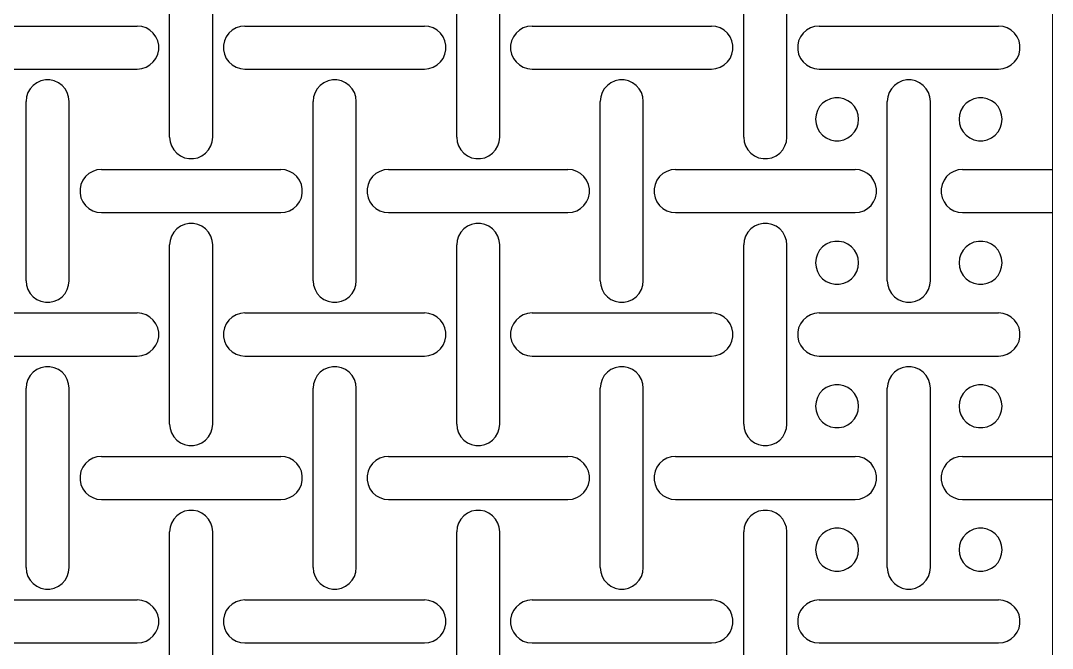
# Model space of a CAD drawing. Header units: metres. Extents: x 0 to 140, y -25 to 325.
# Drawn here: x 68.1 to 140, y 238.1 to 281.9 of the extents above; entities that cross this region are included whole.
import ezdxf

# ---------------------------------------------------------------- set-up
doc = ezdxf.new("R2010")
doc.units = ezdxf.units.M

msp = doc.modelspace()

# ---------------------------------------------------------------- linework, layer by layer
at = {"lineweight": 0}
msp.add_line((140, -25), (140, 325), dxfattribs=at)
for p, q in [((78.5, 273.75), (78.5, 286.25)), ((81.5, 273.75), (81.5, 286.25)), ((98.5, 273.75), (98.5, 286.25)), ((101.5, 273.75), (101.5, 286.25)), ((118.5, 273.75), (118.5, 286.25)), ((121.5, 273.75), (121.5, 286.25)), ((63.75, 281.5), (76.25, 281.5)), ((76.562, 281.467), (76.25, 281.5)), ((76.86, 281.37), (76.562, 281.467)), ((77.132, 281.214), (76.86, 281.37)), ((77.365, 281.004), (77.132, 281.214)), ((82.868, 281.214), (82.635, 281.004)), ((83.14, 281.37), (82.868, 281.214)), ((83.438, 281.467), (83.14, 281.37)), ((83.75, 281.5), (83.438, 281.467)), ((83.75, 281.5), (96.25, 281.5)), ((96.562, 281.467), (96.25, 281.5)), ((96.86, 281.37), (96.562, 281.467)), ((97.132, 281.214), (96.86, 281.37)), ((97.365, 281.004), (97.132, 281.214)), ((102.868, 281.214), (102.635, 281.004)), ((103.14, 281.37), (102.868, 281.214)), ((103.438, 281.467), (103.14, 281.37)), ((103.75, 281.5), (103.438, 281.467)), ((103.75, 281.5), (116.25, 281.5)), ((116.562, 281.467), (116.25, 281.5)), ((116.86, 281.37), (116.562, 281.467)), ((117.132, 281.214), (116.86, 281.37)), ((117.365, 281.004), (117.132, 281.214)), ((122.868, 281.214), (122.635, 281.004)), ((123.14, 281.37), (122.868, 281.214)), ((123.438, 281.467), (123.14, 281.37)), ((123.75, 281.5), (123.438, 281.467)), ((123.75, 281.5), (136.25, 281.5)), ((136.562, 281.467), (136.25, 281.5)), ((136.86, 281.37), (136.562, 281.467)), ((137.132, 281.214), (136.86, 281.37)), ((137.365, 281.004), (137.132, 281.214)), ((77.549, 280.75), (77.365, 281.004)), ((77.677, 280.464), (77.549, 280.75)), ((77.742, 280.157), (77.677, 280.464)), ((82.323, 280.464), (82.258, 280.157)), ((82.451, 280.75), (82.323, 280.464)), ((82.635, 281.004), (82.451, 280.75)), ((97.549, 280.75), (97.365, 281.004)), ((97.677, 280.464), (97.549, 280.75)), ((97.742, 280.157), (97.677, 280.464)), ((102.323, 280.464), (102.258, 280.157)), ((102.451, 280.75), (102.323, 280.464)), ((102.635, 281.004), (102.451, 280.75)), ((117.549, 280.75), (117.365, 281.004)), ((117.677, 280.464), (117.549, 280.75)), ((117.742, 280.157), (117.677, 280.464)), ((122.323, 280.464), (122.258, 280.157)), ((122.451, 280.75), (122.323, 280.464)), ((122.635, 281.004), (122.451, 280.75)), ((137.549, 280.75), (137.365, 281.004)), ((137.677, 280.464), (137.549, 280.75)), ((137.742, 280.157), (137.677, 280.464)), ((77.677, 279.536), (77.742, 279.843)), ((77.742, 279.843), (77.742, 280.157)), ((82.258, 280.157), (82.258, 279.843)), ((82.258, 279.843), (82.323, 279.536)), ((97.677, 279.536), (97.742, 279.843)), ((97.742, 279.843), (97.742, 280.157)), ((102.258, 280.157), (102.258, 279.843)), ((102.258, 279.843), (102.323, 279.536)), ((117.677, 279.536), (117.742, 279.843)), ((117.742, 279.843), (117.742, 280.157)), ((122.258, 280.157), (122.258, 279.843)), ((122.258, 279.843), (122.323, 279.536)), ((137.677, 279.536), (137.742, 279.843)), ((137.742, 279.843), (137.742, 280.157)), ((77.132, 278.786), (77.365, 278.996)), ((77.365, 278.996), (77.549, 279.25)), ((77.549, 279.25), (77.677, 279.536)), ((82.323, 279.536), (82.451, 279.25)), ((82.451, 279.25), (82.635, 278.996)), ((82.635, 278.996), (82.868, 278.786)), ((97.132, 278.786), (97.365, 278.996)), ((97.365, 278.996), (97.549, 279.25)), ((97.549, 279.25), (97.677, 279.536)), ((102.323, 279.536), (102.451, 279.25)), ((102.451, 279.25), (102.635, 278.996)), ((102.635, 278.996), (102.868, 278.786)), ((117.132, 278.786), (117.365, 278.996)), ((117.365, 278.996), (117.549, 279.25)), ((117.549, 279.25), (117.677, 279.536)), ((122.323, 279.536), (122.451, 279.25)), ((122.451, 279.25), (122.635, 278.996)), ((122.635, 278.996), (122.868, 278.786)), ((137.132, 278.786), (137.365, 278.996)), ((137.365, 278.996), (137.549, 279.25)), ((137.549, 279.25), (137.677, 279.536)), ((63.75, 278.5), (76.25, 278.5)), ((76.25, 278.5), (76.562, 278.533)), ((76.562, 278.533), (76.86, 278.63)), ((76.86, 278.63), (77.132, 278.786)), ((82.868, 278.786), (83.14, 278.63)), ((83.14, 278.63), (83.438, 278.533)), ((83.438, 278.533), (83.75, 278.5)), ((83.75, 278.5), (96.25, 278.5)), ((96.25, 278.5), (96.562, 278.533)), ((96.562, 278.533), (96.86, 278.63)), ((96.86, 278.63), (97.132, 278.786)), ((102.868, 278.786), (103.14, 278.63)), ((103.14, 278.63), (103.438, 278.533)), ((103.438, 278.533), (103.75, 278.5)), ((103.75, 278.5), (116.25, 278.5)), ((116.25, 278.5), (116.562, 278.533)), ((116.562, 278.533), (116.86, 278.63)), ((116.86, 278.63), (117.132, 278.786)), ((122.868, 278.786), (123.14, 278.63)), ((123.14, 278.63), (123.438, 278.533)), ((123.438, 278.533), (123.75, 278.5)), ((123.75, 278.5), (136.25, 278.5)), ((136.25, 278.5), (136.562, 278.533)), ((136.562, 278.533), (136.86, 278.63)), ((136.86, 278.63), (137.132, 278.786)), ((69.25, 277.549), (68.996, 277.365)), ((69.536, 277.677), (69.25, 277.549)), ((69.843, 277.742), (69.536, 277.677)), ((70.157, 277.742), (69.843, 277.742)), ((70.464, 277.677), (70.157, 277.742)), ((70.75, 277.549), (70.464, 277.677)), ((71.004, 277.365), (70.75, 277.549)), ((89.25, 277.549), (88.996, 277.365)), ((89.536, 277.677), (89.25, 277.549)), ((89.843, 277.742), (89.536, 277.677)), ((90.157, 277.742), (89.843, 277.742)), ((90.464, 277.677), (90.157, 277.742)), ((90.75, 277.549), (90.464, 277.677)), ((91.004, 277.365), (90.75, 277.549)), ((109.25, 277.549), (108.996, 277.365)), ((109.536, 277.677), (109.25, 277.549)), ((109.843, 277.742), (109.536, 277.677)), ((110.157, 277.742), (109.843, 277.742)), ((110.464, 277.677), (110.157, 277.742)), ((110.75, 277.549), (110.464, 277.677)), ((111.004, 277.365), (110.75, 277.549)), ((129.25, 277.549), (128.996, 277.365)), ((129.536, 277.677), (129.25, 277.549)), ((129.843, 277.742), (129.536, 277.677)), ((130.157, 277.742), (129.843, 277.742)), ((130.464, 277.677), (130.157, 277.742)), ((130.75, 277.549), (130.464, 277.677)), ((131.004, 277.365), (130.75, 277.549)), ((68.63, 276.86), (68.533, 276.562)), ((68.786, 277.132), (68.63, 276.86)), ((68.996, 277.365), (68.786, 277.132)), ((71.214, 277.132), (71.004, 277.365)), ((71.37, 276.86), (71.214, 277.132)), ((71.467, 276.562), (71.37, 276.86)), ((88.63, 276.86), (88.533, 276.562)), ((88.786, 277.132), (88.63, 276.86)), ((88.996, 277.365), (88.786, 277.132)), ((91.214, 277.132), (91.004, 277.365)), ((91.37, 276.86), (91.214, 277.132)), ((91.467, 276.562), (91.37, 276.86)), ((108.63, 276.86), (108.533, 276.562)), ((108.786, 277.132), (108.63, 276.86)), ((108.996, 277.365), (108.786, 277.132)), ((111.214, 277.132), (111.004, 277.365)), ((111.37, 276.86), (111.214, 277.132)), ((111.467, 276.562), (111.37, 276.86)), ((128.63, 276.86), (128.533, 276.562)), ((128.786, 277.132), (128.63, 276.86)), ((128.996, 277.365), (128.786, 277.132)), ((131.214, 277.132), (131.004, 277.365)), ((131.37, 276.86), (131.214, 277.132)), ((131.467, 276.562), (131.37, 276.86)), ((68.533, 276.562), (68.5, 276.25)), ((68.5, 263.75), (68.5, 276.25)), ((71.5, 276.25), (71.467, 276.562)), ((71.5, 263.75), (71.5, 276.25)), ((88.533, 276.562), (88.5, 276.25)), ((88.5, 263.75), (88.5, 276.25)), ((91.5, 276.25), (91.467, 276.562)), ((91.5, 263.75), (91.5, 276.25)), ((108.533, 276.562), (108.5, 276.25)), ((108.5, 263.75), (108.5, 276.25)), ((111.5, 276.25), (111.467, 276.562)), ((111.5, 263.75), (111.5, 276.25)), ((123.996, 276.115), (123.786, 275.882)), ((124.25, 276.299), (123.996, 276.115)), ((124.536, 276.427), (124.25, 276.299)), ((124.843, 276.492), (124.536, 276.427)), ((125.157, 276.492), (124.843, 276.492)), ((125.464, 276.427), (125.157, 276.492)), ((125.75, 276.299), (125.464, 276.427)), ((126.004, 276.115), (125.75, 276.299)), ((126.214, 275.882), (126.004, 276.115)), ((128.533, 276.562), (128.5, 276.25)), ((128.5, 263.75), (128.5, 276.25)), ((131.5, 276.25), (131.467, 276.562)), ((131.5, 263.75), (131.5, 276.25)), ((133.996, 276.115), (133.786, 275.882)), ((134.25, 276.299), (133.996, 276.115)), ((134.536, 276.427), (134.25, 276.299)), ((134.843, 276.492), (134.536, 276.427)), ((135.157, 276.492), (134.843, 276.492)), ((135.464, 276.427), (135.157, 276.492)), ((135.75, 276.299), (135.464, 276.427)), ((136.004, 276.115), (135.75, 276.299)), ((136.214, 275.882), (136.004, 276.115)), ((123.533, 275.312), (123.5, 275)), ((123.63, 275.61), (123.533, 275.312)), ((123.786, 275.882), (123.63, 275.61)), ((126.37, 275.61), (126.214, 275.882)), ((126.467, 275.312), (126.37, 275.61)), ((126.5, 275), (126.467, 275.312)), ((133.533, 275.312), (133.5, 275)), ((133.63, 275.61), (133.533, 275.312)), ((133.786, 275.882), (133.63, 275.61)), ((136.37, 275.61), (136.214, 275.882)), ((136.467, 275.312), (136.37, 275.61)), ((136.5, 275), (136.467, 275.312)), ((123.5, 275), (123.533, 274.688)), ((123.533, 274.688), (123.63, 274.39)), ((126.37, 274.39), (126.467, 274.688)), ((126.467, 274.688), (126.5, 275)), ((133.5, 275), (133.533, 274.688)), ((133.533, 274.688), (133.63, 274.39)), ((136.37, 274.39), (136.467, 274.688)), ((136.467, 274.688), (136.5, 275)), ((123.63, 274.39), (123.786, 274.118)), ((123.786, 274.118), (123.996, 273.885)), ((123.996, 273.885), (124.25, 273.701)), ((125.75, 273.701), (126.004, 273.885)), ((126.004, 273.885), (126.214, 274.118)), ((126.214, 274.118), (126.37, 274.39)), ((133.63, 274.39), (133.786, 274.118)), ((133.786, 274.118), (133.996, 273.885)), ((133.996, 273.885), (134.25, 273.701)), ((135.75, 273.701), (136.004, 273.885)), ((136.004, 273.885), (136.214, 274.118)), ((136.214, 274.118), (136.37, 274.39)), ((78.5, 273.75), (78.533, 273.438)), ((78.533, 273.438), (78.63, 273.14)), ((81.37, 273.14), (81.467, 273.438)), ((81.467, 273.438), (81.5, 273.75)), ((98.5, 273.75), (98.533, 273.438)), ((98.533, 273.438), (98.63, 273.14)), ((101.37, 273.14), (101.467, 273.438)), ((101.467, 273.438), (101.5, 273.75)), ((118.5, 273.75), (118.533, 273.438)), ((118.533, 273.438), (118.63, 273.14)), ((121.37, 273.14), (121.467, 273.438)), ((121.467, 273.438), (121.5, 273.75)), ((124.25, 273.701), (124.536, 273.573)), ((124.536, 273.573), (124.843, 273.508)), ((124.843, 273.508), (125.157, 273.508)), ((125.157, 273.508), (125.464, 273.573)), ((125.464, 273.573), (125.75, 273.701)), ((134.25, 273.701), (134.536, 273.573)), ((134.536, 273.573), (134.843, 273.508)), ((134.843, 273.508), (135.157, 273.508)), ((135.157, 273.508), (135.464, 273.573)), ((135.464, 273.573), (135.75, 273.701)), ((78.63, 273.14), (78.786, 272.868)), ((78.786, 272.868), (78.996, 272.635)), ((78.996, 272.635), (79.25, 272.451)), ((79.25, 272.451), (79.536, 272.323)), ((80.464, 272.323), (80.75, 272.451)), ((80.75, 272.451), (81.004, 272.635)), ((81.004, 272.635), (81.214, 272.868)), ((81.214, 272.868), (81.37, 273.14)), ((98.63, 273.14), (98.786, 272.868)), ((98.786, 272.868), (98.996, 272.635)), ((98.996, 272.635), (99.25, 272.451)), ((99.25, 272.451), (99.536, 272.323)), ((100.464, 272.323), (100.75, 272.451)), ((100.75, 272.451), (101.004, 272.635)), ((101.004, 272.635), (101.214, 272.868)), ((101.214, 272.868), (101.37, 273.14)), ((118.63, 273.14), (118.786, 272.868)), ((118.786, 272.868), (118.996, 272.635)), ((118.996, 272.635), (119.25, 272.451)), ((119.25, 272.451), (119.536, 272.323)), ((120.464, 272.323), (120.75, 272.451)), ((120.75, 272.451), (121.004, 272.635)), ((121.004, 272.635), (121.214, 272.868)), ((121.214, 272.868), (121.37, 273.14)), ((79.536, 272.323), (79.843, 272.258)), ((79.843, 272.258), (80.157, 272.258)), ((80.157, 272.258), (80.464, 272.323)), ((99.536, 272.323), (99.843, 272.258)), ((99.843, 272.258), (100.157, 272.258)), ((100.157, 272.258), (100.464, 272.323)), ((119.536, 272.323), (119.843, 272.258)), ((119.843, 272.258), (120.157, 272.258)), ((120.157, 272.258), (120.464, 272.323)), ((72.635, 271.004), (72.451, 270.75)), ((72.868, 271.214), (72.635, 271.004)), ((73.14, 271.37), (72.868, 271.214)), ((73.438, 271.467), (73.14, 271.37)), ((73.75, 271.5), (73.438, 271.467)), ((73.75, 271.5), (86.25, 271.5)), ((86.562, 271.467), (86.25, 271.5)), ((86.86, 271.37), (86.562, 271.467)), ((87.132, 271.214), (86.86, 271.37)), ((87.365, 271.004), (87.132, 271.214)), ((87.549, 270.75), (87.365, 271.004)), ((92.635, 271.004), (92.451, 270.75)), ((92.868, 271.214), (92.635, 271.004)), ((93.14, 271.37), (92.868, 271.214)), ((93.438, 271.467), (93.14, 271.37)), ((93.75, 271.5), (93.438, 271.467)), ((93.75, 271.5), (106.25, 271.5)), ((106.562, 271.467), (106.25, 271.5)), ((106.86, 271.37), (106.562, 271.467)), ((107.132, 271.214), (106.86, 271.37)), ((107.365, 271.004), (107.132, 271.214)), ((107.549, 270.75), (107.365, 271.004)), ((112.635, 271.004), (112.451, 270.75)), ((112.868, 271.214), (112.635, 271.004)), ((113.14, 271.37), (112.868, 271.214)), ((113.438, 271.467), (113.14, 271.37)), ((113.75, 271.5), (113.438, 271.467)), ((113.75, 271.5), (126.25, 271.5)), ((126.562, 271.467), (126.25, 271.5)), ((126.86, 271.37), (126.562, 271.467)), ((127.132, 271.214), (126.86, 271.37)), ((127.365, 271.004), (127.132, 271.214)), ((127.549, 270.75), (127.365, 271.004)), ((132.635, 271.004), (132.451, 270.75)), ((132.868, 271.214), (132.635, 271.004)), ((133.14, 271.37), (132.868, 271.214)), ((133.438, 271.467), (133.14, 271.37)), ((133.75, 271.5), (133.438, 271.467)), ((133.75, 271.5), (140, 271.5)), ((72.323, 270.464), (72.258, 270.157)), ((72.451, 270.75), (72.323, 270.464)), ((87.677, 270.464), (87.549, 270.75)), ((87.742, 270.157), (87.677, 270.464)), ((92.323, 270.464), (92.258, 270.157)), ((92.451, 270.75), (92.323, 270.464)), ((107.677, 270.464), (107.549, 270.75)), ((107.742, 270.157), (107.677, 270.464)), ((112.323, 270.464), (112.258, 270.157)), ((112.451, 270.75), (112.323, 270.464)), ((127.677, 270.464), (127.549, 270.75)), ((127.742, 270.157), (127.677, 270.464)), ((132.323, 270.464), (132.258, 270.157)), ((132.451, 270.75), (132.323, 270.464)), ((72.258, 270.157), (72.258, 269.843)), ((72.258, 269.843), (72.323, 269.536)), ((87.677, 269.536), (87.742, 269.843)), ((87.742, 269.843), (87.742, 270.157)), ((92.258, 270.157), (92.258, 269.843)), ((92.258, 269.843), (92.323, 269.536)), ((107.677, 269.536), (107.742, 269.843)), ((107.742, 269.843), (107.742, 270.157)), ((112.258, 270.157), (112.258, 269.843)), ((112.258, 269.843), (112.323, 269.536)), ((127.677, 269.536), (127.742, 269.843)), ((127.742, 269.843), (127.742, 270.157)), ((132.258, 270.157), (132.258, 269.843)), ((132.258, 269.843), (132.323, 269.536)), ((72.323, 269.536), (72.451, 269.25)), ((72.451, 269.25), (72.635, 268.996)), ((72.635, 268.996), (72.868, 268.786)), ((87.132, 268.786), (87.365, 268.996)), ((87.365, 268.996), (87.549, 269.25)), ((87.549, 269.25), (87.677, 269.536)), ((92.323, 269.536), (92.451, 269.25)), ((92.451, 269.25), (92.635, 268.996)), ((92.635, 268.996), (92.868, 268.786)), ((107.132, 268.786), (107.365, 268.996)), ((107.365, 268.996), (107.549, 269.25)), ((107.549, 269.25), (107.677, 269.536)), ((112.323, 269.536), (112.451, 269.25)), ((112.451, 269.25), (112.635, 268.996)), ((112.635, 268.996), (112.868, 268.786)), ((127.132, 268.786), (127.365, 268.996)), ((127.365, 268.996), (127.549, 269.25)), ((127.549, 269.25), (127.677, 269.536)), ((132.323, 269.536), (132.451, 269.25)), ((132.451, 269.25), (132.635, 268.996)), ((132.635, 268.996), (132.868, 268.786)), ((72.868, 268.786), (73.14, 268.63)), ((73.14, 268.63), (73.438, 268.533)), ((73.438, 268.533), (73.75, 268.5)), ((73.75, 268.5), (86.25, 268.5)), ((86.25, 268.5), (86.562, 268.533)), ((86.562, 268.533), (86.86, 268.63)), ((86.86, 268.63), (87.132, 268.786)), ((92.868, 268.786), (93.14, 268.63)), ((93.14, 268.63), (93.438, 268.533)), ((93.438, 268.533), (93.75, 268.5)), ((93.75, 268.5), (106.25, 268.5)), ((106.25, 268.5), (106.562, 268.533)), ((106.562, 268.533), (106.86, 268.63)), ((106.86, 268.63), (107.132, 268.786)), ((112.868, 268.786), (113.14, 268.63)), ((113.14, 268.63), (113.438, 268.533)), ((113.438, 268.533), (113.75, 268.5)), ((113.75, 268.5), (126.25, 268.5)), ((126.25, 268.5), (126.562, 268.533)), ((126.562, 268.533), (126.86, 268.63)), ((126.86, 268.63), (127.132, 268.786)), ((132.868, 268.786), (133.14, 268.63)), ((133.14, 268.63), (133.438, 268.533)), ((133.438, 268.533), (133.75, 268.5)), ((133.75, 268.5), (140, 268.5)), ((79.25, 267.549), (78.996, 267.365)), ((79.536, 267.677), (79.25, 267.549)), ((79.843, 267.742), (79.536, 267.677)), ((80.157, 267.742), (79.843, 267.742)), ((80.464, 267.677), (80.157, 267.742)), ((80.75, 267.549), (80.464, 267.677)), ((81.004, 267.365), (80.75, 267.549)), ((99.25, 267.549), (98.996, 267.365)), ((99.536, 267.677), (99.25, 267.549)), ((99.843, 267.742), (99.536, 267.677)), ((100.157, 267.742), (99.843, 267.742)), ((100.464, 267.677), (100.157, 267.742)), ((100.75, 267.549), (100.464, 267.677)), ((101.004, 267.365), (100.75, 267.549)), ((119.25, 267.549), (118.996, 267.365)), ((119.536, 267.677), (119.25, 267.549)), ((119.843, 267.742), (119.536, 267.677)), ((120.157, 267.742), (119.843, 267.742)), ((120.464, 267.677), (120.157, 267.742)), ((120.75, 267.549), (120.464, 267.677)), ((121.004, 267.365), (120.75, 267.549)), ((78.63, 266.86), (78.533, 266.562)), ((78.786, 267.132), (78.63, 266.86)), ((78.996, 267.365), (78.786, 267.132)), ((81.214, 267.132), (81.004, 267.365)), ((81.37, 266.86), (81.214, 267.132)), ((81.467, 266.562), (81.37, 266.86)), ((98.63, 266.86), (98.533, 266.562)), ((98.786, 267.132), (98.63, 266.86)), ((98.996, 267.365), (98.786, 267.132)), ((101.214, 267.132), (101.004, 267.365)), ((101.37, 266.86), (101.214, 267.132)), ((101.467, 266.562), (101.37, 266.86)), ((118.63, 266.86), (118.533, 266.562)), ((118.786, 267.132), (118.63, 266.86)), ((118.996, 267.365), (118.786, 267.132)), ((121.214, 267.132), (121.004, 267.365)), ((121.37, 266.86), (121.214, 267.132)), ((121.467, 266.562), (121.37, 266.86)), ((78.533, 266.562), (78.5, 266.25)), ((78.5, 253.75), (78.5, 266.25)), ((81.5, 266.25), (81.467, 266.562)), ((81.5, 253.75), (81.5, 266.25)), ((98.533, 266.562), (98.5, 266.25)), ((98.5, 253.75), (98.5, 266.25)), ((101.5, 266.25), (101.467, 266.562)), ((101.5, 253.75), (101.5, 266.25)), ((118.533, 266.562), (118.5, 266.25)), ((118.5, 253.75), (118.5, 266.25)), ((121.5, 266.25), (121.467, 266.562)), ((121.5, 253.75), (121.5, 266.25)), ((123.996, 266.115), (123.786, 265.882)), ((124.25, 266.299), (123.996, 266.115)), ((124.536, 266.427), (124.25, 266.299)), ((124.843, 266.492), (124.536, 266.427)), ((125.157, 266.492), (124.843, 266.492)), ((125.464, 266.427), (125.157, 266.492)), ((125.75, 266.299), (125.464, 266.427)), ((126.004, 266.115), (125.75, 266.299)), ((126.214, 265.882), (126.004, 266.115)), ((133.996, 266.115), (133.786, 265.882)), ((134.25, 266.299), (133.996, 266.115)), ((134.536, 266.427), (134.25, 266.299)), ((134.843, 266.492), (134.536, 266.427)), ((135.157, 266.492), (134.843, 266.492)), ((135.464, 266.427), (135.157, 266.492)), ((135.75, 266.299), (135.464, 266.427)), ((136.004, 266.115), (135.75, 266.299)), ((136.214, 265.882), (136.004, 266.115)), ((123.533, 265.312), (123.5, 265)), ((123.63, 265.61), (123.533, 265.312)), ((123.786, 265.882), (123.63, 265.61)), ((126.37, 265.61), (126.214, 265.882)), ((126.467, 265.312), (126.37, 265.61)), ((126.5, 265), (126.467, 265.312)), ((133.533, 265.312), (133.5, 265)), ((133.63, 265.61), (133.533, 265.312)), ((133.786, 265.882), (133.63, 265.61)), ((136.37, 265.61), (136.214, 265.882)), ((136.467, 265.312), (136.37, 265.61)), ((136.5, 265), (136.467, 265.312)), ((123.5, 265), (123.533, 264.688)), ((123.533, 264.688), (123.63, 264.39)), ((126.37, 264.39), (126.467, 264.688)), ((126.467, 264.688), (126.5, 265)), ((133.5, 265), (133.533, 264.688)), ((133.533, 264.688), (133.63, 264.39)), ((136.37, 264.39), (136.467, 264.688)), ((136.467, 264.688), (136.5, 265)), ((123.63, 264.39), (123.786, 264.118)), ((123.786, 264.118), (123.996, 263.885)), ((123.996, 263.885), (124.25, 263.701)), ((125.75, 263.701), (126.004, 263.885)), ((126.004, 263.885), (126.214, 264.118)), ((126.214, 264.118), (126.37, 264.39)), ((133.63, 264.39), (133.786, 264.118)), ((133.786, 264.118), (133.996, 263.885)), ((133.996, 263.885), (134.25, 263.701)), ((135.75, 263.701), (136.004, 263.885)), ((136.004, 263.885), (136.214, 264.118)), ((136.214, 264.118), (136.37, 264.39)), ((68.5, 263.75), (68.533, 263.438)), ((68.533, 263.438), (68.63, 263.14)), ((68.63, 263.14), (68.786, 262.868)), ((71.214, 262.868), (71.37, 263.14)), ((71.37, 263.14), (71.467, 263.438)), ((71.467, 263.438), (71.5, 263.75)), ((88.5, 263.75), (88.533, 263.438)), ((88.533, 263.438), (88.63, 263.14)), ((88.63, 263.14), (88.786, 262.868)), ((91.214, 262.868), (91.37, 263.14)), ((91.37, 263.14), (91.467, 263.438)), ((91.467, 263.438), (91.5, 263.75)), ((108.5, 263.75), (108.533, 263.438)), ((108.533, 263.438), (108.63, 263.14)), ((108.63, 263.14), (108.786, 262.868)), ((111.214, 262.868), (111.37, 263.14)), ((111.37, 263.14), (111.467, 263.438)), ((111.467, 263.438), (111.5, 263.75)), ((124.25, 263.701), (124.536, 263.573)), ((124.536, 263.573), (124.843, 263.508)), ((124.843, 263.508), (125.157, 263.508)), ((125.157, 263.508), (125.464, 263.573)), ((125.464, 263.573), (125.75, 263.701)), ((128.5, 263.75), (128.533, 263.438)), ((128.533, 263.438), (128.63, 263.14)), ((128.63, 263.14), (128.786, 262.868)), ((131.214, 262.868), (131.37, 263.14)), ((131.37, 263.14), (131.467, 263.438)), ((131.467, 263.438), (131.5, 263.75)), ((134.25, 263.701), (134.536, 263.573)), ((134.536, 263.573), (134.843, 263.508)), ((134.843, 263.508), (135.157, 263.508)), ((135.157, 263.508), (135.464, 263.573)), ((135.464, 263.573), (135.75, 263.701)), ((68.786, 262.868), (68.996, 262.635)), ((68.996, 262.635), (69.25, 262.451)), ((69.25, 262.451), (69.536, 262.323)), ((70.464, 262.323), (70.75, 262.451)), ((70.75, 262.451), (71.004, 262.635)), ((71.004, 262.635), (71.214, 262.868)), ((88.786, 262.868), (88.996, 262.635)), ((88.996, 262.635), (89.25, 262.451)), ((89.25, 262.451), (89.536, 262.323)), ((90.464, 262.323), (90.75, 262.451)), ((90.75, 262.451), (91.004, 262.635)), ((91.004, 262.635), (91.214, 262.868)), ((108.786, 262.868), (108.996, 262.635)), ((108.996, 262.635), (109.25, 262.451)), ((109.25, 262.451), (109.536, 262.323)), ((110.464, 262.323), (110.75, 262.451)), ((110.75, 262.451), (111.004, 262.635)), ((111.004, 262.635), (111.214, 262.868)), ((128.786, 262.868), (128.996, 262.635)), ((128.996, 262.635), (129.25, 262.451)), ((129.25, 262.451), (129.536, 262.323)), ((130.464, 262.323), (130.75, 262.451)), ((130.75, 262.451), (131.004, 262.635)), ((131.004, 262.635), (131.214, 262.868)), ((69.536, 262.323), (69.843, 262.258)), ((69.843, 262.258), (70.157, 262.258)), ((70.157, 262.258), (70.464, 262.323)), ((89.536, 262.323), (89.843, 262.258)), ((89.843, 262.258), (90.157, 262.258)), ((90.157, 262.258), (90.464, 262.323)), ((109.536, 262.323), (109.843, 262.258)), ((109.843, 262.258), (110.157, 262.258)), ((110.157, 262.258), (110.464, 262.323)), ((129.536, 262.323), (129.843, 262.258)), ((129.843, 262.258), (130.157, 262.258)), ((130.157, 262.258), (130.464, 262.323)), ((63.75, 261.5), (76.25, 261.5)), ((76.562, 261.467), (76.25, 261.5)), ((76.86, 261.37), (76.562, 261.467)), ((77.132, 261.214), (76.86, 261.37)), ((77.365, 261.004), (77.132, 261.214)), ((77.549, 260.75), (77.365, 261.004)), ((82.635, 261.004), (82.451, 260.75)), ((82.868, 261.214), (82.635, 261.004)), ((83.14, 261.37), (82.868, 261.214)), ((83.438, 261.467), (83.14, 261.37)), ((83.75, 261.5), (83.438, 261.467)), ((83.75, 261.5), (96.25, 261.5)), ((96.562, 261.467), (96.25, 261.5)), ((96.86, 261.37), (96.562, 261.467)), ((97.132, 261.214), (96.86, 261.37)), ((97.365, 261.004), (97.132, 261.214)), ((97.549, 260.75), (97.365, 261.004)), ((102.635, 261.004), (102.451, 260.75)), ((102.868, 261.214), (102.635, 261.004)), ((103.14, 261.37), (102.868, 261.214)), ((103.438, 261.467), (103.14, 261.37)), ((103.75, 261.5), (103.438, 261.467)), ((103.75, 261.5), (116.25, 261.5)), ((116.562, 261.467), (116.25, 261.5)), ((116.86, 261.37), (116.562, 261.467)), ((117.132, 261.214), (116.86, 261.37)), ((117.365, 261.004), (117.132, 261.214)), ((117.549, 260.75), (117.365, 261.004)), ((122.635, 261.004), (122.451, 260.75)), ((122.868, 261.214), (122.635, 261.004)), ((123.14, 261.37), (122.868, 261.214)), ((123.438, 261.467), (123.14, 261.37)), ((123.75, 261.5), (123.438, 261.467)), ((123.75, 261.5), (136.25, 261.5)), ((136.562, 261.467), (136.25, 261.5)), ((136.86, 261.37), (136.562, 261.467)), ((137.132, 261.214), (136.86, 261.37)), ((137.365, 261.004), (137.132, 261.214)), ((137.549, 260.75), (137.365, 261.004)), ((77.677, 260.464), (77.549, 260.75)), ((77.742, 260.157), (77.677, 260.464)), ((82.323, 260.464), (82.258, 260.157)), ((82.451, 260.75), (82.323, 260.464)), ((97.677, 260.464), (97.549, 260.75)), ((97.742, 260.157), (97.677, 260.464)), ((102.323, 260.464), (102.258, 260.157)), ((102.451, 260.75), (102.323, 260.464)), ((117.677, 260.464), (117.549, 260.75)), ((117.742, 260.157), (117.677, 260.464)), ((122.323, 260.464), (122.258, 260.157)), ((122.451, 260.75), (122.323, 260.464)), ((137.677, 260.464), (137.549, 260.75)), ((137.742, 260.157), (137.677, 260.464)), ((77.549, 259.25), (77.677, 259.536)), ((77.677, 259.536), (77.742, 259.843)), ((77.742, 259.843), (77.742, 260.157)), ((82.258, 260.157), (82.258, 259.843)), ((82.258, 259.843), (82.323, 259.536)), ((82.323, 259.536), (82.451, 259.25)), ((97.549, 259.25), (97.677, 259.536)), ((97.677, 259.536), (97.742, 259.843)), ((97.742, 259.843), (97.742, 260.157)), ((102.258, 260.157), (102.258, 259.843)), ((102.258, 259.843), (102.323, 259.536)), ((102.323, 259.536), (102.451, 259.25)), ((117.549, 259.25), (117.677, 259.536)), ((117.677, 259.536), (117.742, 259.843)), ((117.742, 259.843), (117.742, 260.157)), ((122.258, 260.157), (122.258, 259.843)), ((122.258, 259.843), (122.323, 259.536)), ((122.323, 259.536), (122.451, 259.25)), ((137.549, 259.25), (137.677, 259.536)), ((137.677, 259.536), (137.742, 259.843)), ((137.742, 259.843), (137.742, 260.157)), ((76.86, 258.63), (77.132, 258.786)), ((77.132, 258.786), (77.365, 258.996)), ((77.365, 258.996), (77.549, 259.25)), ((82.451, 259.25), (82.635, 258.996)), ((82.635, 258.996), (82.868, 258.786)), ((82.868, 258.786), (83.14, 258.63)), ((96.86, 258.63), (97.132, 258.786)), ((97.132, 258.786), (97.365, 258.996)), ((97.365, 258.996), (97.549, 259.25)), ((102.451, 259.25), (102.635, 258.996)), ((102.635, 258.996), (102.868, 258.786)), ((102.868, 258.786), (103.14, 258.63)), ((116.86, 258.63), (117.132, 258.786)), ((117.132, 258.786), (117.365, 258.996)), ((117.365, 258.996), (117.549, 259.25)), ((122.451, 259.25), (122.635, 258.996)), ((122.635, 258.996), (122.868, 258.786)), ((122.868, 258.786), (123.14, 258.63)), ((136.86, 258.63), (137.132, 258.786)), ((137.132, 258.786), (137.365, 258.996)), ((137.365, 258.996), (137.549, 259.25)), ((63.75, 258.5), (76.25, 258.5)), ((76.25, 258.5), (76.562, 258.533)), ((76.562, 258.533), (76.86, 258.63)), ((83.14, 258.63), (83.438, 258.533)), ((83.438, 258.533), (83.75, 258.5)), ((83.75, 258.5), (96.25, 258.5)), ((96.25, 258.5), (96.562, 258.533)), ((96.562, 258.533), (96.86, 258.63)), ((103.14, 258.63), (103.438, 258.533)), ((103.438, 258.533), (103.75, 258.5)), ((103.75, 258.5), (116.25, 258.5)), ((116.25, 258.5), (116.562, 258.533)), ((116.562, 258.533), (116.86, 258.63)), ((123.14, 258.63), (123.438, 258.533)), ((123.438, 258.533), (123.75, 258.5)), ((123.75, 258.5), (136.25, 258.5)), ((136.25, 258.5), (136.562, 258.533)), ((136.562, 258.533), (136.86, 258.63)), ((68.996, 257.365), (68.786, 257.132)), ((69.25, 257.549), (68.996, 257.365)), ((69.536, 257.677), (69.25, 257.549)), ((69.843, 257.742), (69.536, 257.677)), ((70.157, 257.742), (69.843, 257.742)), ((70.464, 257.677), (70.157, 257.742)), ((70.75, 257.549), (70.464, 257.677)), ((71.004, 257.365), (70.75, 257.549)), ((71.214, 257.132), (71.004, 257.365)), ((88.996, 257.365), (88.786, 257.132)), ((89.25, 257.549), (88.996, 257.365)), ((89.536, 257.677), (89.25, 257.549)), ((89.843, 257.742), (89.536, 257.677)), ((90.157, 257.742), (89.843, 257.742)), ((90.464, 257.677), (90.157, 257.742)), ((90.75, 257.549), (90.464, 257.677)), ((91.004, 257.365), (90.75, 257.549)), ((91.214, 257.132), (91.004, 257.365)), ((108.996, 257.365), (108.786, 257.132)), ((109.25, 257.549), (108.996, 257.365)), ((109.536, 257.677), (109.25, 257.549)), ((109.843, 257.742), (109.536, 257.677)), ((110.157, 257.742), (109.843, 257.742)), ((110.464, 257.677), (110.157, 257.742)), ((110.75, 257.549), (110.464, 257.677)), ((111.004, 257.365), (110.75, 257.549)), ((111.214, 257.132), (111.004, 257.365)), ((128.996, 257.365), (128.786, 257.132)), ((129.25, 257.549), (128.996, 257.365)), ((129.536, 257.677), (129.25, 257.549)), ((129.843, 257.742), (129.536, 257.677)), ((130.157, 257.742), (129.843, 257.742)), ((130.464, 257.677), (130.157, 257.742)), ((130.75, 257.549), (130.464, 257.677)), ((131.004, 257.365), (130.75, 257.549)), ((131.214, 257.132), (131.004, 257.365)), ((68.63, 256.86), (68.533, 256.562)), ((68.786, 257.132), (68.63, 256.86)), ((71.37, 256.86), (71.214, 257.132)), ((71.467, 256.562), (71.37, 256.86)), ((88.63, 256.86), (88.533, 256.562)), ((88.786, 257.132), (88.63, 256.86)), ((91.37, 256.86), (91.214, 257.132)), ((91.467, 256.562), (91.37, 256.86)), ((108.63, 256.86), (108.533, 256.562)), ((108.786, 257.132), (108.63, 256.86)), ((111.37, 256.86), (111.214, 257.132)), ((111.467, 256.562), (111.37, 256.86)), ((128.63, 256.86), (128.533, 256.562)), ((128.786, 257.132), (128.63, 256.86)), ((131.37, 256.86), (131.214, 257.132)), ((131.467, 256.562), (131.37, 256.86)), ((68.533, 256.562), (68.5, 256.25)), ((68.5, 243.75), (68.5, 256.25)), ((71.5, 256.25), (71.467, 256.562)), ((71.5, 243.75), (71.5, 256.25)), ((88.533, 256.562), (88.5, 256.25)), ((88.5, 243.75), (88.5, 256.25)), ((91.5, 256.25), (91.467, 256.562)), ((91.5, 243.75), (91.5, 256.25)), ((108.533, 256.562), (108.5, 256.25)), ((108.5, 243.75), (108.5, 256.25)), ((111.5, 256.25), (111.467, 256.562)), ((111.5, 243.75), (111.5, 256.25)), ((123.996, 256.115), (123.786, 255.882)), ((124.25, 256.299), (123.996, 256.115)), ((124.536, 256.427), (124.25, 256.299)), ((124.843, 256.492), (124.536, 256.427)), ((125.157, 256.492), (124.843, 256.492)), ((125.464, 256.427), (125.157, 256.492)), ((125.75, 256.299), (125.464, 256.427)), ((126.004, 256.115), (125.75, 256.299)), ((126.214, 255.882), (126.004, 256.115)), ((128.533, 256.562), (128.5, 256.25)), ((128.5, 243.75), (128.5, 256.25)), ((131.5, 256.25), (131.467, 256.562)), ((131.5, 243.75), (131.5, 256.25)), ((133.996, 256.115), (133.786, 255.882)), ((134.25, 256.299), (133.996, 256.115)), ((134.536, 256.427), (134.25, 256.299)), ((134.843, 256.492), (134.536, 256.427)), ((135.157, 256.492), (134.843, 256.492)), ((135.464, 256.427), (135.157, 256.492)), ((135.75, 256.299), (135.464, 256.427)), ((136.004, 256.115), (135.75, 256.299)), ((136.214, 255.882), (136.004, 256.115)), ((123.533, 255.312), (123.5, 255)), ((123.63, 255.61), (123.533, 255.312)), ((123.786, 255.882), (123.63, 255.61)), ((126.37, 255.61), (126.214, 255.882)), ((126.467, 255.312), (126.37, 255.61)), ((126.5, 255), (126.467, 255.312)), ((133.533, 255.312), (133.5, 255)), ((133.63, 255.61), (133.533, 255.312)), ((133.786, 255.882), (133.63, 255.61)), ((136.37, 255.61), (136.214, 255.882)), ((136.467, 255.312), (136.37, 255.61)), ((136.5, 255), (136.467, 255.312)), ((123.5, 255), (123.533, 254.688)), ((123.533, 254.688), (123.63, 254.39)), ((126.37, 254.39), (126.467, 254.688)), ((126.467, 254.688), (126.5, 255)), ((133.5, 255), (133.533, 254.688)), ((133.533, 254.688), (133.63, 254.39)), ((136.37, 254.39), (136.467, 254.688)), ((136.467, 254.688), (136.5, 255)), ((78.5, 253.75), (78.533, 253.438)), ((81.467, 253.438), (81.5, 253.75)), ((98.5, 253.75), (98.533, 253.438)), ((101.467, 253.438), (101.5, 253.75)), ((118.5, 253.75), (118.533, 253.438)), ((121.467, 253.438), (121.5, 253.75)), ((123.63, 254.39), (123.786, 254.118)), ((123.786, 254.118), (123.996, 253.885)), ((123.996, 253.885), (124.25, 253.701)), ((125.75, 253.701), (126.004, 253.885)), ((126.004, 253.885), (126.214, 254.118)), ((126.214, 254.118), (126.37, 254.39)), ((133.63, 254.39), (133.786, 254.118)), ((133.786, 254.118), (133.996, 253.885)), ((133.996, 253.885), (134.25, 253.701)), ((135.75, 253.701), (136.004, 253.885)), ((136.004, 253.885), (136.214, 254.118)), ((136.214, 254.118), (136.37, 254.39)), ((78.533, 253.438), (78.63, 253.14)), ((78.63, 253.14), (78.786, 252.868)), ((81.214, 252.868), (81.37, 253.14)), ((81.37, 253.14), (81.467, 253.438)), ((98.533, 253.438), (98.63, 253.14)), ((98.63, 253.14), (98.786, 252.868)), ((101.214, 252.868), (101.37, 253.14)), ((101.37, 253.14), (101.467, 253.438)), ((118.533, 253.438), (118.63, 253.14)), ((118.63, 253.14), (118.786, 252.868)), ((121.214, 252.868), (121.37, 253.14)), ((121.37, 253.14), (121.467, 253.438)), ((124.25, 253.701), (124.536, 253.573)), ((124.536, 253.573), (124.843, 253.508)), ((124.843, 253.508), (125.157, 253.508)), ((125.157, 253.508), (125.464, 253.573)), ((125.464, 253.573), (125.75, 253.701)), ((134.25, 253.701), (134.536, 253.573)), ((134.536, 253.573), (134.843, 253.508)), ((134.843, 253.508), (135.157, 253.508)), ((135.157, 253.508), (135.464, 253.573)), ((135.464, 253.573), (135.75, 253.701)), ((78.786, 252.868), (78.996, 252.635)), ((78.996, 252.635), (79.25, 252.451)), ((79.25, 252.451), (79.536, 252.323)), ((79.536, 252.323), (79.843, 252.258)), ((80.157, 252.258), (80.464, 252.323)), ((80.464, 252.323), (80.75, 252.451)), ((80.75, 252.451), (81.004, 252.635)), ((81.004, 252.635), (81.214, 252.868)), ((98.786, 252.868), (98.996, 252.635)), ((98.996, 252.635), (99.25, 252.451)), ((99.25, 252.451), (99.536, 252.323)), ((99.536, 252.323), (99.843, 252.258)), ((100.157, 252.258), (100.464, 252.323)), ((100.464, 252.323), (100.75, 252.451)), ((100.75, 252.451), (101.004, 252.635)), ((101.004, 252.635), (101.214, 252.868)), ((118.786, 252.868), (118.996, 252.635)), ((118.996, 252.635), (119.25, 252.451)), ((119.25, 252.451), (119.536, 252.323)), ((119.536, 252.323), (119.843, 252.258)), ((120.157, 252.258), (120.464, 252.323)), ((120.464, 252.323), (120.75, 252.451)), ((120.75, 252.451), (121.004, 252.635)), ((121.004, 252.635), (121.214, 252.868)), ((79.843, 252.258), (80.157, 252.258)), ((99.843, 252.258), (100.157, 252.258)), ((119.843, 252.258), (120.157, 252.258)), ((72.635, 251.004), (72.451, 250.75)), ((72.868, 251.214), (72.635, 251.004)), ((73.14, 251.37), (72.868, 251.214)), ((73.438, 251.467), (73.14, 251.37)), ((73.75, 251.5), (73.438, 251.467)), ((73.75, 251.5), (86.25, 251.5)), ((86.562, 251.467), (86.25, 251.5)), ((86.86, 251.37), (86.562, 251.467)), ((87.132, 251.214), (86.86, 251.37)), ((87.365, 251.004), (87.132, 251.214)), ((87.549, 250.75), (87.365, 251.004)), ((92.635, 251.004), (92.451, 250.75)), ((92.868, 251.214), (92.635, 251.004)), ((93.14, 251.37), (92.868, 251.214)), ((93.438, 251.467), (93.14, 251.37)), ((93.75, 251.5), (93.438, 251.467)), ((93.75, 251.5), (106.25, 251.5)), ((106.562, 251.467), (106.25, 251.5)), ((106.86, 251.37), (106.562, 251.467)), ((107.132, 251.214), (106.86, 251.37)), ((107.365, 251.004), (107.132, 251.214)), ((107.549, 250.75), (107.365, 251.004)), ((112.635, 251.004), (112.451, 250.75)), ((112.868, 251.214), (112.635, 251.004)), ((113.14, 251.37), (112.868, 251.214)), ((113.438, 251.467), (113.14, 251.37)), ((113.75, 251.5), (113.438, 251.467)), ((113.75, 251.5), (126.25, 251.5)), ((126.562, 251.467), (126.25, 251.5)), ((126.86, 251.37), (126.562, 251.467)), ((127.132, 251.214), (126.86, 251.37)), ((127.365, 251.004), (127.132, 251.214)), ((127.549, 250.75), (127.365, 251.004)), ((132.635, 251.004), (132.451, 250.75)), ((132.868, 251.214), (132.635, 251.004)), ((133.14, 251.37), (132.868, 251.214)), ((133.438, 251.467), (133.14, 251.37)), ((133.75, 251.5), (133.438, 251.467)), ((133.75, 251.5), (140, 251.5)), ((72.323, 250.464), (72.258, 250.157)), ((72.258, 250.157), (72.258, 249.843)), ((72.451, 250.75), (72.323, 250.464)), ((87.677, 250.464), (87.549, 250.75)), ((87.742, 250.157), (87.677, 250.464)), ((87.742, 249.843), (87.742, 250.157)), ((92.323, 250.464), (92.258, 250.157)), ((92.258, 250.157), (92.258, 249.843)), ((92.451, 250.75), (92.323, 250.464)), ((107.677, 250.464), (107.549, 250.75)), ((107.742, 250.157), (107.677, 250.464)), ((107.742, 249.843), (107.742, 250.157)), ((112.323, 250.464), (112.258, 250.157)), ((112.258, 250.157), (112.258, 249.843)), ((112.451, 250.75), (112.323, 250.464)), ((127.677, 250.464), (127.549, 250.75)), ((127.742, 250.157), (127.677, 250.464)), ((127.742, 249.843), (127.742, 250.157)), ((132.323, 250.464), (132.258, 250.157)), ((132.258, 250.157), (132.258, 249.843)), ((132.451, 250.75), (132.323, 250.464)), ((72.258, 249.843), (72.323, 249.536)), ((72.323, 249.536), (72.451, 249.25)), ((87.549, 249.25), (87.677, 249.536)), ((87.677, 249.536), (87.742, 249.843)), ((92.258, 249.843), (92.323, 249.536)), ((92.323, 249.536), (92.451, 249.25)), ((107.549, 249.25), (107.677, 249.536)), ((107.677, 249.536), (107.742, 249.843)), ((112.258, 249.843), (112.323, 249.536)), ((112.323, 249.536), (112.451, 249.25)), ((127.549, 249.25), (127.677, 249.536)), ((127.677, 249.536), (127.742, 249.843)), ((132.258, 249.843), (132.323, 249.536)), ((132.323, 249.536), (132.451, 249.25)), ((72.451, 249.25), (72.635, 248.996)), ((72.635, 248.996), (72.868, 248.786)), ((72.868, 248.786), (73.14, 248.63)), ((86.86, 248.63), (87.132, 248.786)), ((87.132, 248.786), (87.365, 248.996)), ((87.365, 248.996), (87.549, 249.25)), ((92.451, 249.25), (92.635, 248.996)), ((92.635, 248.996), (92.868, 248.786)), ((92.868, 248.786), (93.14, 248.63)), ((106.86, 248.63), (107.132, 248.786)), ((107.132, 248.786), (107.365, 248.996)), ((107.365, 248.996), (107.549, 249.25)), ((112.451, 249.25), (112.635, 248.996)), ((112.635, 248.996), (112.868, 248.786)), ((112.868, 248.786), (113.14, 248.63)), ((126.86, 248.63), (127.132, 248.786)), ((127.132, 248.786), (127.365, 248.996)), ((127.365, 248.996), (127.549, 249.25)), ((132.451, 249.25), (132.635, 248.996)), ((132.635, 248.996), (132.868, 248.786)), ((132.868, 248.786), (133.14, 248.63)), ((73.14, 248.63), (73.438, 248.533)), ((73.438, 248.533), (73.75, 248.5)), ((73.75, 248.5), (86.25, 248.5)), ((86.25, 248.5), (86.562, 248.533)), ((86.562, 248.533), (86.86, 248.63)), ((93.14, 248.63), (93.438, 248.533)), ((93.438, 248.533), (93.75, 248.5)), ((93.75, 248.5), (106.25, 248.5)), ((106.25, 248.5), (106.562, 248.533)), ((106.562, 248.533), (106.86, 248.63)), ((113.14, 248.63), (113.438, 248.533)), ((113.438, 248.533), (113.75, 248.5)), ((113.75, 248.5), (126.25, 248.5)), ((126.25, 248.5), (126.562, 248.533)), ((126.562, 248.533), (126.86, 248.63)), ((133.14, 248.63), (133.438, 248.533)), ((133.438, 248.533), (133.75, 248.5)), ((133.75, 248.5), (140, 248.5)), ((78.996, 247.365), (78.786, 247.132)), ((79.25, 247.549), (78.996, 247.365)), ((79.536, 247.677), (79.25, 247.549)), ((79.843, 247.742), (79.536, 247.677)), ((80.157, 247.742), (79.843, 247.742)), ((80.464, 247.677), (80.157, 247.742)), ((80.75, 247.549), (80.464, 247.677)), ((81.004, 247.365), (80.75, 247.549)), ((81.214, 247.132), (81.004, 247.365)), ((98.996, 247.365), (98.786, 247.132)), ((99.25, 247.549), (98.996, 247.365)), ((99.536, 247.677), (99.25, 247.549)), ((99.843, 247.742), (99.536, 247.677)), ((100.157, 247.742), (99.843, 247.742)), ((100.464, 247.677), (100.157, 247.742)), ((100.75, 247.549), (100.464, 247.677)), ((101.004, 247.365), (100.75, 247.549)), ((101.214, 247.132), (101.004, 247.365)), ((118.996, 247.365), (118.786, 247.132)), ((119.25, 247.549), (118.996, 247.365)), ((119.536, 247.677), (119.25, 247.549)), ((119.843, 247.742), (119.536, 247.677)), ((120.157, 247.742), (119.843, 247.742)), ((120.464, 247.677), (120.157, 247.742)), ((120.75, 247.549), (120.464, 247.677)), ((121.004, 247.365), (120.75, 247.549)), ((121.214, 247.132), (121.004, 247.365)), ((78.533, 246.562), (78.5, 246.25)), ((78.63, 246.86), (78.533, 246.562)), ((78.786, 247.132), (78.63, 246.86)), ((81.37, 246.86), (81.214, 247.132)), ((81.467, 246.562), (81.37, 246.86)), ((81.5, 246.25), (81.467, 246.562)), ((98.533, 246.562), (98.5, 246.25)), ((98.63, 246.86), (98.533, 246.562)), ((98.786, 247.132), (98.63, 246.86)), ((101.37, 246.86), (101.214, 247.132)), ((101.467, 246.562), (101.37, 246.86)), ((101.5, 246.25), (101.467, 246.562)), ((118.533, 246.562), (118.5, 246.25)), ((118.63, 246.86), (118.533, 246.562)), ((118.786, 247.132), (118.63, 246.86)), ((121.37, 246.86), (121.214, 247.132)), ((121.467, 246.562), (121.37, 246.86)), ((121.5, 246.25), (121.467, 246.562)), ((78.5, 233.75), (78.5, 246.25)), ((81.5, 233.75), (81.5, 246.25)), ((98.5, 233.75), (98.5, 246.25)), ((101.5, 233.75), (101.5, 246.25)), ((118.5, 233.75), (118.5, 246.25)), ((121.5, 233.75), (121.5, 246.25)), ((123.786, 245.882), (123.63, 245.61)), ((123.996, 246.115), (123.786, 245.882)), ((124.25, 246.299), (123.996, 246.115)), ((124.536, 246.427), (124.25, 246.299)), ((124.843, 246.492), (124.536, 246.427)), ((125.157, 246.492), (124.843, 246.492)), ((125.464, 246.427), (125.157, 246.492)), ((125.75, 246.299), (125.464, 246.427)), ((126.004, 246.115), (125.75, 246.299)), ((126.214, 245.882), (126.004, 246.115)), ((126.37, 245.61), (126.214, 245.882)), ((133.786, 245.882), (133.63, 245.61)), ((133.996, 246.115), (133.786, 245.882)), ((134.25, 246.299), (133.996, 246.115)), ((134.536, 246.427), (134.25, 246.299)), ((134.843, 246.492), (134.536, 246.427)), ((135.157, 246.492), (134.843, 246.492)), ((135.464, 246.427), (135.157, 246.492)), ((135.75, 246.299), (135.464, 246.427)), ((136.004, 246.115), (135.75, 246.299)), ((136.214, 245.882), (136.004, 246.115)), ((136.37, 245.61), (136.214, 245.882)), ((123.533, 245.312), (123.5, 245)), ((123.63, 245.61), (123.533, 245.312)), ((126.467, 245.312), (126.37, 245.61)), ((126.5, 245), (126.467, 245.312)), ((133.533, 245.312), (133.5, 245)), ((133.63, 245.61), (133.533, 245.312)), ((136.467, 245.312), (136.37, 245.61)), ((136.5, 245), (136.467, 245.312)), ((123.5, 245), (123.533, 244.688)), ((123.533, 244.688), (123.63, 244.39)), ((123.63, 244.39), (123.786, 244.118)), ((126.214, 244.118), (126.37, 244.39)), ((126.37, 244.39), (126.467, 244.688)), ((126.467, 244.688), (126.5, 245)), ((133.5, 245), (133.533, 244.688)), ((133.533, 244.688), (133.63, 244.39)), ((133.63, 244.39), (133.786, 244.118)), ((136.214, 244.118), (136.37, 244.39)), ((136.37, 244.39), (136.467, 244.688)), ((136.467, 244.688), (136.5, 245)), ((68.5, 243.75), (68.533, 243.438)), ((71.467, 243.438), (71.5, 243.75)), ((88.5, 243.75), (88.533, 243.438)), ((91.467, 243.438), (91.5, 243.75)), ((108.5, 243.75), (108.533, 243.438)), ((111.467, 243.438), (111.5, 243.75)), ((123.786, 244.118), (123.996, 243.885)), ((123.996, 243.885), (124.25, 243.701)), ((124.25, 243.701), (124.536, 243.573)), ((125.464, 243.573), (125.75, 243.701)), ((125.75, 243.701), (126.004, 243.885)), ((126.004, 243.885), (126.214, 244.118)), ((128.5, 243.75), (128.533, 243.438)), ((131.467, 243.438), (131.5, 243.75)), ((133.786, 244.118), (133.996, 243.885)), ((133.996, 243.885), (134.25, 243.701)), ((134.25, 243.701), (134.536, 243.573)), ((135.464, 243.573), (135.75, 243.701)), ((135.75, 243.701), (136.004, 243.885)), ((136.004, 243.885), (136.214, 244.118)), ((68.533, 243.438), (68.63, 243.14)), ((68.63, 243.14), (68.786, 242.868)), ((71.214, 242.868), (71.37, 243.14)), ((71.37, 243.14), (71.467, 243.438)), ((88.533, 243.438), (88.63, 243.14)), ((88.63, 243.14), (88.786, 242.868)), ((91.214, 242.868), (91.37, 243.14)), ((91.37, 243.14), (91.467, 243.438)), ((108.533, 243.438), (108.63, 243.14)), ((108.63, 243.14), (108.786, 242.868)), ((111.214, 242.868), (111.37, 243.14)), ((111.37, 243.14), (111.467, 243.438)), ((124.536, 243.573), (124.843, 243.508)), ((124.843, 243.508), (125.157, 243.508)), ((125.157, 243.508), (125.464, 243.573)), ((128.533, 243.438), (128.63, 243.14)), ((128.63, 243.14), (128.786, 242.868)), ((131.214, 242.868), (131.37, 243.14)), ((131.37, 243.14), (131.467, 243.438)), ((134.536, 243.573), (134.843, 243.508)), ((134.843, 243.508), (135.157, 243.508)), ((135.157, 243.508), (135.464, 243.573)), ((68.786, 242.868), (68.996, 242.635)), ((68.996, 242.635), (69.25, 242.451)), ((69.25, 242.451), (69.536, 242.323)), ((69.536, 242.323), (69.843, 242.258)), ((69.843, 242.258), (70.157, 242.258)), ((70.157, 242.258), (70.464, 242.323)), ((70.464, 242.323), (70.75, 242.451)), ((70.75, 242.451), (71.004, 242.635)), ((71.004, 242.635), (71.214, 242.868)), ((88.786, 242.868), (88.996, 242.635)), ((88.996, 242.635), (89.25, 242.451)), ((89.25, 242.451), (89.536, 242.323)), ((89.536, 242.323), (89.843, 242.258)), ((89.843, 242.258), (90.157, 242.258)), ((90.157, 242.258), (90.464, 242.323)), ((90.464, 242.323), (90.75, 242.451)), ((90.75, 242.451), (91.004, 242.635)), ((91.004, 242.635), (91.214, 242.868)), ((108.786, 242.868), (108.996, 242.635)), ((108.996, 242.635), (109.25, 242.451)), ((109.25, 242.451), (109.536, 242.323)), ((109.536, 242.323), (109.843, 242.258)), ((109.843, 242.258), (110.157, 242.258)), ((110.157, 242.258), (110.464, 242.323)), ((110.464, 242.323), (110.75, 242.451)), ((110.75, 242.451), (111.004, 242.635)), ((111.004, 242.635), (111.214, 242.868)), ((128.786, 242.868), (128.996, 242.635)), ((128.996, 242.635), (129.25, 242.451)), ((129.25, 242.451), (129.536, 242.323)), ((129.536, 242.323), (129.843, 242.258)), ((129.843, 242.258), (130.157, 242.258)), ((130.157, 242.258), (130.464, 242.323)), ((130.464, 242.323), (130.75, 242.451)), ((130.75, 242.451), (131.004, 242.635)), ((131.004, 242.635), (131.214, 242.868)), ((63.75, 241.5), (76.25, 241.5)), ((76.562, 241.467), (76.25, 241.5)), ((76.86, 241.37), (76.562, 241.467)), ((77.132, 241.214), (76.86, 241.37)), ((77.365, 241.004), (77.132, 241.214)), ((77.549, 240.75), (77.365, 241.004)), ((82.635, 241.004), (82.451, 240.75)), ((82.868, 241.214), (82.635, 241.004)), ((83.14, 241.37), (82.868, 241.214)), ((83.438, 241.467), (83.14, 241.37)), ((83.75, 241.5), (83.438, 241.467)), ((83.75, 241.5), (96.25, 241.5)), ((96.562, 241.467), (96.25, 241.5)), ((96.86, 241.37), (96.562, 241.467)), ((97.132, 241.214), (96.86, 241.37)), ((97.365, 241.004), (97.132, 241.214)), ((97.549, 240.75), (97.365, 241.004)), ((102.635, 241.004), (102.451, 240.75)), ((102.868, 241.214), (102.635, 241.004)), ((103.14, 241.37), (102.868, 241.214)), ((103.438, 241.467), (103.14, 241.37)), ((103.75, 241.5), (103.438, 241.467)), ((103.75, 241.5), (116.25, 241.5)), ((116.562, 241.467), (116.25, 241.5)), ((116.86, 241.37), (116.562, 241.467)), ((117.132, 241.214), (116.86, 241.37)), ((117.365, 241.004), (117.132, 241.214)), ((117.549, 240.75), (117.365, 241.004)), ((122.635, 241.004), (122.451, 240.75)), ((122.868, 241.214), (122.635, 241.004)), ((123.14, 241.37), (122.868, 241.214)), ((123.438, 241.467), (123.14, 241.37)), ((123.75, 241.5), (123.438, 241.467)), ((123.75, 241.5), (136.25, 241.5)), ((136.562, 241.467), (136.25, 241.5)), ((136.86, 241.37), (136.562, 241.467)), ((137.132, 241.214), (136.86, 241.37)), ((137.365, 241.004), (137.132, 241.214)), ((137.549, 240.75), (137.365, 241.004)), ((77.677, 240.464), (77.549, 240.75)), ((77.742, 240.157), (77.677, 240.464)), ((77.742, 239.843), (77.742, 240.157)), ((82.323, 240.464), (82.258, 240.157)), ((82.258, 240.157), (82.258, 239.843)), ((82.451, 240.75), (82.323, 240.464)), ((97.677, 240.464), (97.549, 240.75)), ((97.742, 240.157), (97.677, 240.464)), ((97.742, 239.843), (97.742, 240.157)), ((102.323, 240.464), (102.258, 240.157)), ((102.258, 240.157), (102.258, 239.843)), ((102.451, 240.75), (102.323, 240.464)), ((117.677, 240.464), (117.549, 240.75)), ((117.742, 240.157), (117.677, 240.464)), ((117.742, 239.843), (117.742, 240.157)), ((122.323, 240.464), (122.258, 240.157)), ((122.258, 240.157), (122.258, 239.843)), ((122.451, 240.75), (122.323, 240.464)), ((137.677, 240.464), (137.549, 240.75)), ((137.742, 240.157), (137.677, 240.464)), ((137.742, 239.843), (137.742, 240.157)), ((77.549, 239.25), (77.677, 239.536)), ((77.677, 239.536), (77.742, 239.843)), ((82.258, 239.843), (82.323, 239.536)), ((82.323, 239.536), (82.451, 239.25)), ((97.549, 239.25), (97.677, 239.536)), ((97.677, 239.536), (97.742, 239.843)), ((102.258, 239.843), (102.323, 239.536)), ((102.323, 239.536), (102.451, 239.25)), ((117.549, 239.25), (117.677, 239.536)), ((117.677, 239.536), (117.742, 239.843)), ((122.258, 239.843), (122.323, 239.536)), ((122.323, 239.536), (122.451, 239.25)), ((137.549, 239.25), (137.677, 239.536)), ((137.677, 239.536), (137.742, 239.843)), ((76.86, 238.63), (77.132, 238.786)), ((77.132, 238.786), (77.365, 238.996)), ((77.365, 238.996), (77.549, 239.25)), ((82.451, 239.25), (82.635, 238.996)), ((82.635, 238.996), (82.868, 238.786)), ((82.868, 238.786), (83.14, 238.63)), ((96.86, 238.63), (97.132, 238.786)), ((97.132, 238.786), (97.365, 238.996)), ((97.365, 238.996), (97.549, 239.25)), ((102.451, 239.25), (102.635, 238.996)), ((102.635, 238.996), (102.868, 238.786)), ((102.868, 238.786), (103.14, 238.63)), ((116.86, 238.63), (117.132, 238.786)), ((117.132, 238.786), (117.365, 238.996)), ((117.365, 238.996), (117.549, 239.25)), ((122.451, 239.25), (122.635, 238.996)), ((122.635, 238.996), (122.868, 238.786)), ((122.868, 238.786), (123.14, 238.63)), ((136.86, 238.63), (137.132, 238.786)), ((137.132, 238.786), (137.365, 238.996)), ((137.365, 238.996), (137.549, 239.25)), ((63.75, 238.5), (76.25, 238.5)), ((76.25, 238.5), (76.562, 238.533)), ((76.562, 238.533), (76.86, 238.63)), ((83.14, 238.63), (83.438, 238.533)), ((83.438, 238.533), (83.75, 238.5)), ((83.75, 238.5), (96.25, 238.5)), ((96.25, 238.5), (96.562, 238.533)), ((96.562, 238.533), (96.86, 238.63)), ((103.14, 238.63), (103.438, 238.533)), ((103.438, 238.533), (103.75, 238.5)), ((103.75, 238.5), (116.25, 238.5)), ((116.25, 238.5), (116.562, 238.533)), ((116.562, 238.533), (116.86, 238.63)), ((123.14, 238.63), (123.438, 238.533)), ((123.438, 238.533), (123.75, 238.5)), ((123.75, 238.5), (136.25, 238.5)), ((136.25, 238.5), (136.562, 238.533)), ((136.562, 238.533), (136.86, 238.63))]:
    msp.add_line(p, q)

doc.saveas('drawing.dxf')
